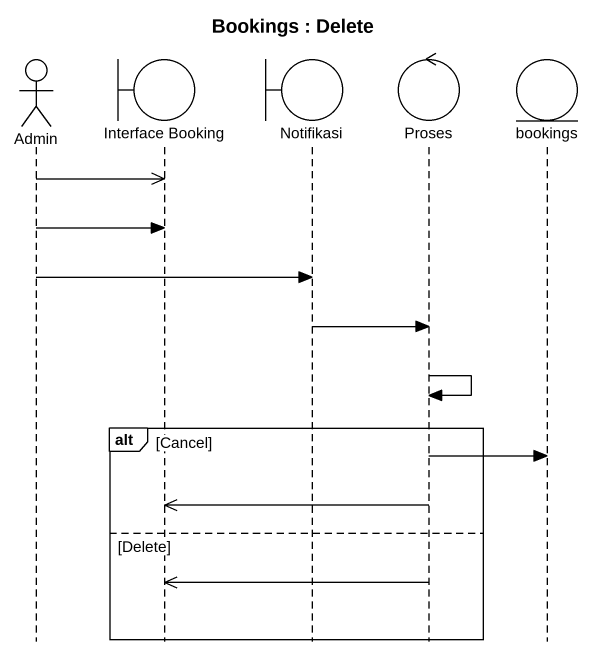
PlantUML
@startuml
title Bookings : Delete
hide footbox
actor Admin
boundary "Interface Booking" as Interface_Booking
boundary Notifikasi
control Proses
entity bookings

Admin ->> Interface_Booking
Admin -> Interface_Booking
Admin -> Notifikasi
Notifikasi -> Proses
Proses -> Proses
alt Cancel
  Proses -> bookings
  Proses ->> Interface_Booking
else Delete
  Proses ->> Interface_Booking
end
@enduml
